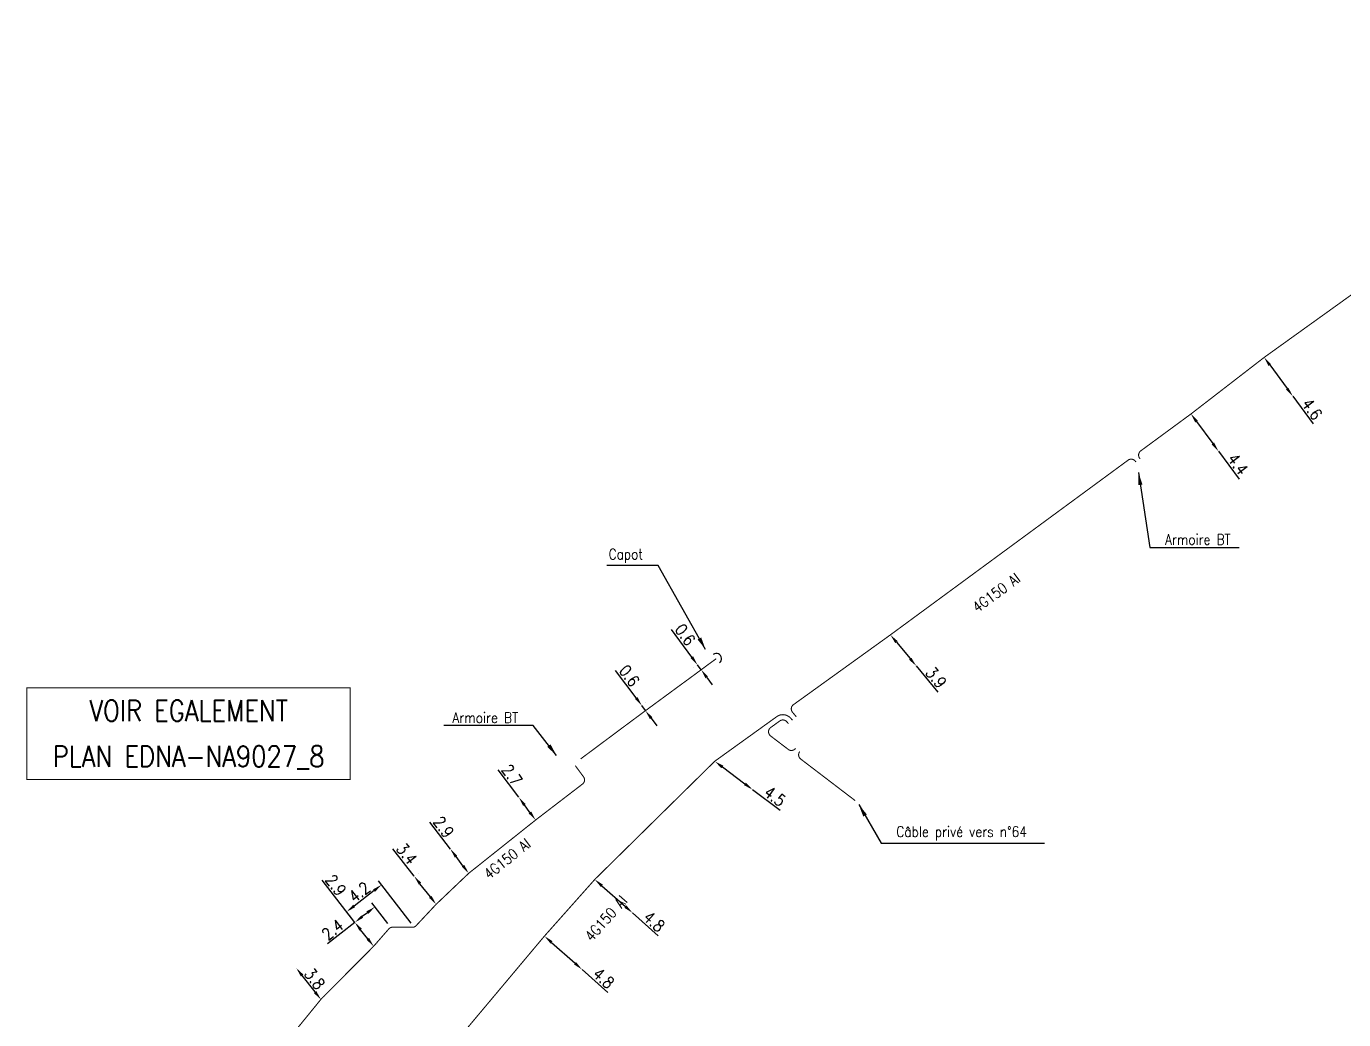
# Model space of a CAD drawing. Header units: millimetres. Extents: x 185001 to 186000, y 126997 to 128000.
# Drawn here: x 185637 to 185762.6, y 127794.8 to 127889.5 of the extents above; entities that cross this region are included whole.
import ezdxf
from ezdxf.enums import TextEntityAlignment as Align

# ---------------------------------------------------------------- set-up
doc = ezdxf.new("R2010")
doc.units = ezdxf.units.MM
doc.header["$PDMODE"] = 34
doc.linetypes.add('B_ST_Al', pattern=[2000, 1000, 1000])
doc.layers.get('0').update_dxf_attribs({"linetype": 'CONTINUOUS'})
doc.layers.get('Defpoints').update_dxf_attribs({"linetype": 'CONTINUOUS'})
for name, color, linetype in [('B_110', 1, 'CONTINUOUS'), ('B_300', 7, 'CONTINUOUS'), ('B_930', 7, 'CONTINUOUS')]:
    doc.layers.add(name, color=color, linetype=linetype)
doc.styles.get("Standard").update_dxf_attribs({"font": 'romans.shx', "width": 0.85})
doc.dimstyles.get("Standard").update_dxf_attribs({"dimtxt": 1.5, "dimasz": 1.2, "dimexe": 0.625, "dimexo": 0.625, "dimgap": 0.25, "dimtad": 1, "dimdec": 1, "dimzin": 0, "dimdsep": 46, "dimtxsty": 'Standard', "dimcen": -0.5, "dimadec": 0, "dimazin": 0, "dimtfac": 1, "dimtdec": 1, "dimtmove": 0, "dimatfit": 3, "dimfxl": 0, "dimtolj": 1, "dimtzin": 0, "dimarcsym": 0})

# ---------------------------------------------------------------- blocks, each defined once
blk = doc.blocks.new('*D202')
at = {"layer": 'B_110', "color": 0, "linetype": 'Continuous', "lineweight": -2, "transparency": 16777216}
for p, q in [((185748.6, 127851.81), (185750.15, 127849.72)), ((185750.68, 127849), (185752.65, 127846.32))]:
    blk.add_line(p, q, dxfattribs=at)
at = {"layer": 'B_110', "color": 0, "linetype": 'Continuous', "transparency": 16777216}
for points in [[(185748.72, 127851.9), (185748.48, 127851.72), (185748.07, 127852.54)], [(185750.27, 127849.81), (185750.03, 127849.63), (185750.68, 127849)]]:
    blk.add_solid(points, dxfattribs=at)
at = {"layer": 'Defpoints', "color": 0, "linetype": 'Continuous', "transparency": 16777216}
for p in [(185748.07, 127852.54), (185750.68, 127849), (185750.68, 127849)]:
    blk.add_point(p, dxfattribs=at)
at = {"layer": 'B_110', "color": 0, "linetype": 'Continuous', "transparency": 16777216, "insert": (185752.54, 127847.74), "char_height": 1.125, "attachment_point": 5, "rotation": 306.4212}
blk.add_mtext('\\A1;4.4', dxfattribs=at)
blk = doc.blocks.new('*D203')
at = {"layer": 'B_110', "color": 0, "linetype": 'Continuous', "lineweight": -2, "transparency": 16777216}
for p, q in [((185719.98, 127830.77), (185721.29, 127829.2)), ((185721.86, 127828.51), (185723.93, 127826.02))]:
    blk.add_line(p, q, dxfattribs=at)
at = {"layer": 'B_110', "color": 0, "linetype": 'Continuous', "transparency": 16777216}
for points in [[(185720.09, 127830.87), (185719.86, 127830.68), (185719.4, 127831.47)], [(185721.4, 127829.29), (185721.17, 127829.1), (185721.86, 127828.51)]]:
    blk.add_solid(points, dxfattribs=at)
at = {"layer": 'Defpoints', "color": 0, "linetype": 'Continuous', "transparency": 16777216}
for p in [(185719.4, 127831.47), (185721.86, 127828.51), (185721.86, 127828.51)]:
    blk.add_point(p, dxfattribs=at)
at = {"layer": 'B_110', "color": 0, "linetype": 'Continuous', "transparency": 16777216, "insert": (185723.76, 127827.4), "char_height": 1.125, "attachment_point": 5, "rotation": 309.792}
blk.add_mtext('\\A1;3.9', dxfattribs=at)
blk = doc.blocks.new('*D204')
at = {"layer": 'B_110', "color": 0, "linetype": 'Continuous', "lineweight": -2, "transparency": 16777216}
for p, q in [((185703.37, 127818.87), (185705.53, 127817.25)), ((185706.25, 127816.71), (185708.88, 127814.75))]:
    blk.add_line(p, q, dxfattribs=at)
at = {"layer": 'B_110', "color": 0, "linetype": 'Continuous', "transparency": 16777216}
for points in [[(185703.46, 127818.99), (185703.28, 127818.75), (185702.65, 127819.41)], [(185705.62, 127817.37), (185705.44, 127817.13), (185706.25, 127816.71)]]:
    blk.add_solid(points, dxfattribs=at)
at = {"layer": 'Defpoints', "color": 0, "linetype": 'Continuous', "transparency": 16777216}
for p in [(185702.65, 127819.41), (185706.25, 127816.71), (185706.25, 127816.71)]:
    blk.add_point(p, dxfattribs=at)
at = {"layer": 'B_110', "color": 0, "linetype": 'Continuous', "transparency": 16777216, "insert": (185708.37, 127816.06), "char_height": 1.125, "attachment_point": 5, "rotation": 323.1507}
blk.add_mtext('\\A1;4.5', dxfattribs=at)
blk = doc.blocks.new('*D205')
at = {"layer": 'B_110', "color": 0, "linetype": 'Continuous', "lineweight": -2, "transparency": 16777216}
for p, q in [((185691.88, 127807.54), (185694.12, 127805.55)), ((185694.8, 127804.96), (185697.25, 127802.78))]:
    blk.add_line(p, q, dxfattribs=at)
at = {"layer": 'B_110', "color": 0, "linetype": 'Continuous', "transparency": 16777216}
for points in [[(185691.98, 127807.65), (185691.78, 127807.43), (185691.2, 127808.14)], [(185694.22, 127805.67), (185694.02, 127805.44), (185694.8, 127804.96)]]:
    blk.add_solid(points, dxfattribs=at)
at = {"layer": 'Defpoints', "color": 0, "linetype": 'Continuous', "transparency": 16777216}
for p in [(185691.2, 127808.14), (185694.8, 127804.96), (185694.8, 127804.96)]:
    blk.add_point(p, dxfattribs=at)
at = {"layer": 'B_110', "color": 0, "linetype": 'Continuous', "transparency": 16777216, "insert": (185696.86, 127804.13), "char_height": 1.125, "attachment_point": 5, "rotation": 318.4934}
blk.add_mtext('\\A1;4.8', dxfattribs=at)
blk = doc.blocks.new('*D206')
at = {"layer": 'B_110', "color": 0, "linetype": 'Continuous', "lineweight": -2, "transparency": 16777216}
for p, q in [((185687.08, 127802.14), (185689.32, 127800.15)), ((185689.99, 127799.55), (185692.44, 127797.37))]:
    blk.add_line(p, q, dxfattribs=at)
at = {"layer": 'B_110', "color": 0, "linetype": 'Continuous', "transparency": 16777216}
for points in [[(185687.18, 127802.25), (185686.98, 127802.03), (185686.4, 127802.74)], [(185689.42, 127800.26), (185689.22, 127800.04), (185689.99, 127799.55)]]:
    blk.add_solid(points, dxfattribs=at)
at = {"layer": 'Defpoints', "color": 0, "linetype": 'Continuous', "transparency": 16777216}
for p in [(185686.4, 127802.74), (185689.99, 127799.55), (185689.99, 127799.55)]:
    blk.add_point(p, dxfattribs=at)
at = {"layer": 'B_110', "color": 0, "linetype": 'Continuous', "transparency": 16777216, "insert": (185692.05, 127798.72), "char_height": 1.125, "attachment_point": 5, "rotation": 318.3721}
blk.add_mtext('\\A1;4.8', dxfattribs=at)
blk = doc.blocks.new('*D207')
at = {"layer": 'B_110', "color": 0, "linetype": 'Continuous', "lineweight": -2, "transparency": 16777216}
for p, q in [((185683.95, 127815.98), (185681.99, 127818.6)), ((185685.02, 127814.53), (185684.49, 127815.25))]:
    blk.add_line(p, q, dxfattribs=at)
at = {"layer": 'B_110', "color": 0, "linetype": 'Continuous', "transparency": 16777216}
for points in [[(185684.61, 127815.34), (185684.37, 127815.16), (185683.95, 127815.98)], [(185685.14, 127814.62), (185684.9, 127814.44), (185685.56, 127813.81)]]:
    blk.add_solid(points, dxfattribs=at)
at = {"layer": 'Defpoints', "color": 0, "linetype": 'Continuous', "transparency": 16777216}
for p in [(185683.95, 127815.98), (185683.95, 127815.98), (185685.56, 127813.81)]:
    blk.add_point(p, dxfattribs=at)
at = {"layer": 'B_110', "color": 0, "linetype": 'Continuous', "transparency": 16777216, "insert": (185683.3, 127818.1), "char_height": 1.125, "attachment_point": 5, "rotation": 306.7369}
blk.add_mtext('\\A1;2.7', dxfattribs=at)
blk = doc.blocks.new('*D208')
at = {"layer": 'B_110', "color": 0, "linetype": 'Continuous', "lineweight": -2, "transparency": 16777216}
for p, q in [((185677.43, 127811.04), (185675.47, 127813.62)), ((185678.63, 127809.45), (185677.97, 127810.32))]:
    blk.add_line(p, q, dxfattribs=at)
at = {"layer": 'B_110', "color": 0, "linetype": 'Continuous', "transparency": 16777216}
for points in [[(185678.09, 127810.41), (185677.85, 127810.23), (185677.43, 127811.04)], [(185678.75, 127809.54), (185678.51, 127809.36), (185679.18, 127808.73)]]:
    blk.add_solid(points, dxfattribs=at)
at = {"layer": 'Defpoints', "color": 0, "linetype": 'Continuous', "transparency": 16777216}
for p in [(185677.43, 127811.04), (185677.43, 127811.04), (185679.18, 127808.73)]:
    blk.add_point(p, dxfattribs=at)
at = {"layer": 'B_110', "color": 0, "linetype": 'Continuous', "transparency": 16777216, "insert": (185676.77, 127813.14), "char_height": 1.125, "attachment_point": 5, "rotation": 307.1816}
blk.add_mtext('\\A1;2.9', dxfattribs=at)
blk = doc.blocks.new('*D209')
at = {"layer": 'B_110', "color": 0, "linetype": 'Continuous', "lineweight": -2, "transparency": 16777216}
for p, q in [((185673.98, 127808.45), (185671.93, 127811.07)), ((185674.35, 127808.74), (185674.35, 127808.74)), ((185675.52, 127806.48), (185674.53, 127807.74))]:
    blk.add_line(p, q, dxfattribs=at)
at = {"layer": 'B_110', "color": 0, "linetype": 'Continuous', "transparency": 16777216}
for points in [[(185674.65, 127807.83), (185674.42, 127807.65), (185673.98, 127808.45)], [(185675.64, 127806.57), (185675.4, 127806.39), (185676.07, 127805.77)]]:
    blk.add_solid(points, dxfattribs=at)
at = {"layer": 'Defpoints', "color": 0, "linetype": 'Continuous', "transparency": 16777216}
for p in [(185673.98, 127808.45), (185673.98, 127808.45), (185676.07, 127805.77)]:
    blk.add_point(p, dxfattribs=at)
at = {"layer": 'B_110', "color": 0, "linetype": 'Continuous', "transparency": 16777216, "insert": (185673.27, 127810.58), "char_height": 1.125, "attachment_point": 5, "rotation": 307.9951}
blk.add_mtext('\\A1;3.4', dxfattribs=at)
blk = doc.blocks.new('*D210')
at = {"layer": 'B_110', "color": 0, "linetype": 'Continuous', "lineweight": -2, "transparency": 16777216}
for p, q in [((185673.69, 127803.98), (185670.57, 127808)), ((185670.15, 127807.08), (185668.25, 127805.61)), ((185668.03, 127804.43), (185667.25, 127805.43))]:
    blk.add_line(p, q, dxfattribs=at)
at = {"layer": 'B_110', "color": 0, "linetype": 'Continuous', "transparency": 16777216}
for points in [[(185670.06, 127807.2), (185670.24, 127806.96), (185670.86, 127807.63)], [(185668.16, 127805.73), (185668.34, 127805.49), (185667.54, 127805.06)]]:
    blk.add_solid(points, dxfattribs=at)
at = {"layer": 'Defpoints', "color": 0, "linetype": 'Continuous', "transparency": 16777216}
for p in [(185667.54, 127805.06), (185668.32, 127804.05), (185673.98, 127803.61)]:
    blk.add_point(p, dxfattribs=at)
at = {"layer": 'B_110', "color": 0, "linetype": 'Continuous', "transparency": 16777216, "insert": (185668.74, 127806.94), "char_height": 1.125, "attachment_point": 5, "rotation": 37.8327}
blk.add_mtext('\\A1;4.2', dxfattribs=at)
blk = doc.blocks.new('*D211')
at = {"layer": 'B_110', "color": 0, "linetype": 'Continuous', "lineweight": -2, "transparency": 16777216}
for p, q in [((185671.46, 127803.93), (185669.93, 127805.9)), ((185668.32, 127804.05), (185665.7, 127802.01)), ((185669.51, 127804.97), (185669.03, 127804.6)), ((185668.61, 127803.68), (185668.61, 127803.68))]:
    blk.add_line(p, q, dxfattribs=at)
at = {"layer": 'B_110', "color": 0, "linetype": 'Continuous', "transparency": 16777216}
for points in [[(185669.41, 127805.09), (185669.6, 127804.85), (185670.22, 127805.52)], [(185668.94, 127804.72), (185669.12, 127804.49), (185668.32, 127804.05)]]:
    blk.add_solid(points, dxfattribs=at)
at = {"layer": 'Defpoints', "color": 0, "linetype": 'Continuous', "transparency": 16777216}
for p in [(185668.32, 127804.05), (185668.32, 127804.05), (185671.75, 127803.56)]:
    blk.add_point(p, dxfattribs=at)
at = {"layer": 'B_110', "color": 0, "linetype": 'Continuous', "transparency": 16777216, "insert": (185666.19, 127803.35), "char_height": 1.125, "attachment_point": 5, "rotation": 37.8327}
blk.add_mtext('\\A1;2.4', dxfattribs=at)
blk = doc.blocks.new('*D212')
at = {"layer": 'B_110', "color": 0, "linetype": 'Continuous', "lineweight": -2, "transparency": 16777216}
for p, q in [((185668.32, 127804.05), (185665.19, 127808.06)), ((185668.69, 127804.34), (185668.69, 127804.34)), ((185669.55, 127802.48), (185668.87, 127803.35)), ((185670.47, 127802.06), (185670.47, 127802.06))]:
    blk.add_line(p, q, dxfattribs=at)
at = {"layer": 'B_110', "color": 0, "linetype": 'Continuous', "transparency": 16777216}
for points in [[(185668.99, 127803.44), (185668.76, 127803.25), (185668.32, 127804.05)], [(185669.67, 127802.57), (185669.43, 127802.39), (185670.11, 127801.77)]]:
    blk.add_solid(points, dxfattribs=at)
at = {"layer": 'Defpoints', "color": 0, "linetype": 'Continuous', "transparency": 16777216}
for p in [(185668.32, 127804.05), (185668.32, 127804.05), (185670.11, 127801.77)]:
    blk.add_point(p, dxfattribs=at)
at = {"layer": 'B_110', "color": 0, "linetype": 'Continuous', "transparency": 16777216, "insert": (185666.5, 127807.6), "char_height": 1.125, "attachment_point": 5, "rotation": 308.0103}
blk.add_mtext('\\A1;2.9', dxfattribs=at)
blk = doc.blocks.new('*D213')
at = {"layer": 'B_110', "color": 0, "linetype": 'Continuous', "lineweight": -2, "transparency": 16777216}
for p, q in [((185664.52, 127797.41), (185663.29, 127798.98)), ((185665.45, 127796.99), (185665.45, 127796.99))]:
    blk.add_line(p, q, dxfattribs=at)
at = {"layer": 'B_110', "color": 0, "linetype": 'Continuous', "transparency": 16777216}
for points in [[(185663.41, 127799.07), (185663.17, 127798.89), (185662.73, 127799.69)], [(185664.64, 127797.5), (185664.4, 127797.31), (185665.08, 127796.7)]]:
    blk.add_solid(points, dxfattribs=at)
at = {"layer": 'Defpoints', "color": 0, "linetype": 'Continuous', "transparency": 16777216}
for p in [(185662.73, 127799.69), (185662.73, 127799.69), (185665.08, 127796.7)]:
    blk.add_point(p, dxfattribs=at)
at = {"layer": 'B_110', "color": 0, "linetype": 'Continuous', "transparency": 16777216, "insert": (185664.49, 127798.66), "char_height": 1.125, "attachment_point": 5, "rotation": 308.121}
blk.add_mtext('\\A1;3.8', dxfattribs=at)
blk = doc.blocks.new('*D259')
at = {"layer": 'B_110', "color": 0, "linetype": 'Continuous', "lineweight": -2, "transparency": 16777216}
for p, q in [((185755.58, 127857.21), (185757.24, 127854.96)), ((185757.78, 127854.23), (185759.72, 127851.59))]:
    blk.add_line(p, q, dxfattribs=at)
at = {"layer": 'B_110', "color": 0, "linetype": 'Continuous', "transparency": 16777216}
for points in [[(185755.7, 127857.3), (185755.46, 127857.12), (185755.05, 127857.93)], [(185757.36, 127855.04), (185757.12, 127854.87), (185757.78, 127854.23)]]:
    blk.add_solid(points, dxfattribs=at)
at = {"layer": 'Defpoints', "color": 0, "linetype": 'Continuous', "transparency": 16777216}
for p in [(185755.05, 127857.93), (185757.78, 127854.23), (185757.78, 127854.23)]:
    blk.add_point(p, dxfattribs=at)
at = {"layer": 'B_110', "color": 0, "linetype": 'Continuous', "transparency": 16777216, "insert": (185759.62, 127853), "char_height": 1.125, "attachment_point": 5, "rotation": 306.4212}
blk.add_mtext('\\A1;4.6', dxfattribs=at)
blk = doc.blocks.new('*D408')
at = {"layer": 'B_110', "color": 0, "linetype": 'Continuous', "lineweight": -2, "transparency": 16777216}
for p, q in [((185695.15, 127825.45), (185693.19, 127828.08)), ((185696.04, 127824.24), (185695.69, 127824.73)), ((185696.06, 127825.01), (185696.06, 127825.01)), ((185696.42, 127824.52), (185696.42, 127824.52)), ((185696.58, 127823.52), (185697.12, 127822.8))]:
    blk.add_line(p, q, dxfattribs=at)
at = {"layer": 'B_110', "color": 0, "linetype": 'Continuous', "transparency": 16777216}
for points in [[(185695.27, 127825.54), (185695.03, 127825.36), (185695.69, 127824.73)], [(185696.7, 127823.61), (185696.46, 127823.43), (185696.04, 127824.24)]]:
    blk.add_solid(points, dxfattribs=at)
at = {"layer": 'Defpoints', "color": 0, "linetype": 'Continuous', "transparency": 16777216}
for p in [(185695.69, 127824.73), (185695.69, 127824.73), (185696.04, 127824.24)]:
    blk.add_point(p, dxfattribs=at)
at = {"layer": 'B_110', "color": 0, "linetype": 'Continuous', "transparency": 16777216, "insert": (185694.5, 127827.57), "char_height": 1.125, "attachment_point": 5, "rotation": 306.6788}
blk.add_mtext('\\A1;0.6', dxfattribs=at)
blk = doc.blocks.new('*D409')
at = {"layer": 'B_110', "color": 0, "linetype": 'Continuous', "lineweight": -2, "transparency": 16777216}
for p, q in [((185700.46, 127829.35), (185698.52, 127831.99)), ((185700.62, 127828.35), (185700.61, 127828.35)), ((185701.35, 127828.14), (185700.99, 127828.62)), ((185700.97, 127827.86), (185700.97, 127827.86)), ((185701.88, 127827.41), (185702.41, 127826.69))]:
    blk.add_line(p, q, dxfattribs=at)
at = {"layer": 'B_110', "color": 0, "linetype": 'Continuous', "transparency": 16777216}
for points in [[(185700.58, 127829.44), (185700.34, 127829.26), (185700.99, 127828.62)], [(185702, 127827.5), (185701.76, 127827.33), (185701.35, 127828.14)]]:
    blk.add_solid(points, dxfattribs=at)
at = {"layer": 'Defpoints', "color": 0, "linetype": 'Continuous', "transparency": 16777216}
for p in [(185700.99, 127828.62), (185700.99, 127828.62), (185701.35, 127828.14)]:
    blk.add_point(p, dxfattribs=at)
at = {"layer": 'B_110', "color": 0, "linetype": 'Continuous', "transparency": 16777216, "insert": (185699.83, 127831.48), "char_height": 1.125, "attachment_point": 5, "rotation": 306.2368}
blk.add_mtext('\\A1;0.6', dxfattribs=at)
blk = doc.blocks.new('B_300_05')
at = {"color": 0, "linetype": 'Continuous'}
blk.add_arc((0, 0), 0.5, 270, 90, dxfattribs=at)
at = {"color": 0, "linetype": 'Continuous', "width": 0.75, "flags": 3}
for tag, p in [('DEF_LEG', (0, -5)), ('DEF_TYPE', (0, -7))]:
    blk.add_attdef(tag, text='', height=1.2, dxfattribs=at).set_placement(p, align=Align.MIDDLE)

msp = doc.modelspace()

# ---------------------------------------------------------------- linework, layer by layer
at = {"layer": 'B_110', "linetype": 'B_ST_Al', "const_width": 0.1, "flags": 128}
for points in [[(185803.06, 127886.29), (185801.12, 127889.23, 0.394706), (185800.45, 127889.39), (185792.93, 127885.12), (185755.05, 127857.93), (185748.07, 127852.54), (185743.28, 127849.02, 0.414039), (185743.17, 127848.32), (185743.22, 127848.25)], [(185710.43, 127823.65), (185710.07, 127824.08, -0.440116), (185710.15, 127824.81), (185719.4, 127831.47), (185742.07, 127848.13, -0.414389), (185742.77, 127848.02), (185742.82, 127847.95)], [(185710.06, 127823.33), (185709.9, 127823.51, 0.388777), (185708.56, 127823.67), (185702.68, 127819.44, 0.038546), (185702.62, 127819.39), (185691.2, 127808.14), (185686.4, 127802.74), (185676.38, 127790.8), (185675.38, 127789.65, 0.16295), (185675.26, 127789.36), (185675.11, 127787.1, 0.142272), (185675.17, 127786.82), (185676.43, 127784.5, 0.081735), (185676.53, 127784.37), (185679.36, 127781.74, 0.233286), (185679.79, 127781.61)], [(185710.35, 127820.64), (185710.35, 127820.64, -0.414214), (185709.65, 127820.55), (185707.97, 127821.83, -0.503022), (185707.99, 127822.64), (185708.85, 127823.26, -0.388777), (185709.52, 127823.18), (185709.68, 127823)], [(185710.75, 127820.34), (185710.75, 127820.34, 0.414214), (185710.84, 127819.63), (185716.04, 127815.66)], [(185689.34, 127819), (185690.13, 127817.93, -0.410453), (185690.03, 127817.24), (185685.56, 127813.81), (185679.18, 127808.73), (185676.07, 127805.77), (185674.16, 127803.73, -0.20941), (185673.79, 127803.58), (185671.94, 127803.59, 0.216135), (185671.56, 127803.43), (185670.11, 127801.77), (185665.09, 127796.72, 0.023797), (185665.06, 127796.68), (185658.06, 127788.09, -0.324152), (185657.49, 127787.94), (185654.78, 127788.98)]]:
    msp.add_lwpolyline(points, format="xyb", dxfattribs=at)
msp.add_lwpolyline([(185689.86, 127819.64), (185694.18, 127822.86), (185696.04, 127824.24), (185697.32, 127825.18), (185699.32, 127826.65), (185700.36, 127827.41), (185701.35, 127828.14), (185701.98, 127828.61), (185702.79, 127829.2), (185702.79, 127829.2)], dxfattribs=at)
at = {"layer": 'B_930', "const_width": 0.1}
msp.add_lwpolyline([(185637.04, 127826.42), (185667.88, 127826.42), (185667.88, 127817.68), (185637.04, 127817.68)], close=True, dxfattribs=at)

# ---------------------------------------------------------------- block references
at = {"layer": 'B_300', "rotation": 36.23679836800785}
msp.add_blockref('B_300_05', (185702.79, 127829.2), dxfattribs=at)

# ---------------------------------------------------------------- texts
at = {"layer": 'B_110', "linetype": 'B_ST_Al', "width": 0.85}
for rotation, p in [(36.3158, (185729.5, 127835.49)), (38.5296, (185682.84, 127810.11)), (48.372, (185692.27, 127804.43))]:
    msp.add_text('4G150 Al', height=1, rotation=rotation, dxfattribs=at).set_placement(p, align=Align.MIDDLE)
at = {"layer": 'B_110', "linetype": 'Continuous', "char_height": 1}
for s, insert, attachment_point in [('Armoire BT', (185745.59, 127840.56), 4), ('Armoire BT', (185683.89, 127823.57), 6), ('Câble privé vers n°64', (185719.96, 127812.53), 4)]:
    msp.add_mtext(s, dxfattribs=dict(at, insert=insert, attachment_point=attachment_point))
at = {"layer": 'B_300', "linetype": 'Continuous', "insert": (185695.8, 127839), "char_height": 1, "attachment_point": 6}
msp.add_mtext('Capot', dxfattribs=at)
at = {"layer": 'B_930', "width": 0.85}
for s, p in [('VOIR EGALEMENT', (185652.46, 127823.25)), ('PLAN EDNA-NA9027_8', (185652.46, 127818.87))]:
    msp.add_text(s, height=2, dxfattribs=at).set_placement(p, align=Align.CENTER)

# ---------------------------------------------------------------- dimensions: what is measured, and where the dimension line sits
at = {"layer": 'B_110', "linetype": 'Continuous'}
for base, p1, p2, angle, picture, middle in [((185757.78, 127854.23), (185755.05, 127857.93), (185757.78, 127854.23), 126.4212, '*D259', (185759.02, 127852.55)), ((185750.68, 127849), (185748.07, 127852.54), (185750.68, 127849), 126.4212, '*D202', (185751.94, 127847.3)), ((185700.99, 127828.62), (185701.35, 127828.14), (185700.99, 127828.62), 306.2368, '*D409', (185699.22, 127831.03)), ((185721.8643, 127828.5073), (185719.4003, 127831.4655), (185721.8643, 127828.5073), 129.792, '*D203', (185723.1869, 127826.9194)), ((185695.69, 127824.73), (185696.04, 127824.24), (185695.69, 127824.73), 306.6788, '*D408', (185693.9, 127827.12)), ((185683.95, 127815.98), (185685.56, 127813.81), (185683.95, 127815.98), 306.7369, '*D207', (185682.7, 127817.65)), ((185706.25, 127816.71), (185702.65, 127819.41), (185706.25, 127816.71), 143.1507, '*D204', (185707.92, 127815.46)), ((185677.43, 127811.04), (185679.18, 127808.73), (185677.43, 127811.04), 307.1816, '*D208', (185676.18, 127812.69)), ((185673.98, 127808.45), (185676.07, 127805.77), (185673.98, 127808.45), 307.9951, '*D209', (185672.68, 127810.11)), ((185668.32, 127804.05), (185670.11, 127801.77), (185668.32, 127804.05), 308.0103, '*D212', (185665.91, 127807.14)), ((185667.54, 127805.06), (185673.98, 127803.61), (185668.32, 127804.05), 37.8327, '*D210', (185669.2, 127806.34)), ((185694.8, 127804.96), (185691.2, 127808.14), (185694.8, 127804.96), 138.4934, '*D205', (185696.36, 127803.57)), ((185668.32, 127804.05), (185671.75, 127803.56), (185668.32, 127804.05), 37.8327, '*D211', (185666.65, 127802.76)), ((185689.99, 127799.55), (185686.4, 127802.74), (185689.99, 127799.55), 138.3721, '*D206', (185691.55, 127798.16)), ((185662.73, 127799.69), (185665.08, 127796.7), (185662.73, 127799.69), 308.121, '*D213', (185663.9, 127798.19))]:
    dim = msp.add_linear_dim(base=base, p1=p1, p2=p2, angle=angle, dimstyle='Standard', override={"dimscale": 0.75, "dimtxt": 1.5}, dxfattribs=at)
    dim.commit()
    dim.dimension.update_dxf_attribs({"geometry": picture, "text_midpoint": middle, "dimtype": 160})

# ---------------------------------------------------------------- leaders
at = {"layer": 'B_110', "linetype": 'Continuous', "annotation_type": 0, "has_hookline": 1}
for points, hookline_direction, text_width in [([(185743.06, 127846.97), (185744.14, 127839.81), (185745.34, 127839.81)], 0, 7.08), ([(185687.56, 127819.96), (185685.34, 127822.82), (185684.14, 127822.82)], 1, 7.08), ([(185716.38, 127815.28), (185718.51, 127811.61), (185719.71, 127811.61)], 0, 14.13)]:
    msp.add_leader(points, dimstyle='Standard', dxfattribs=dict(at, hookline_direction=hookline_direction, text_width=text_width))
at = {"layer": 'B_300', "linetype": 'Continuous', "annotation_type": 0, "has_hookline": 1, "hookline_direction": 1, "text_width": 3.44}
msp.add_leader([(185701.77, 127830.08), (185697.25, 127838.09), (185696.05, 127838.09)], dimstyle='Standard', dxfattribs=at)

doc.saveas('drawing.dxf')
